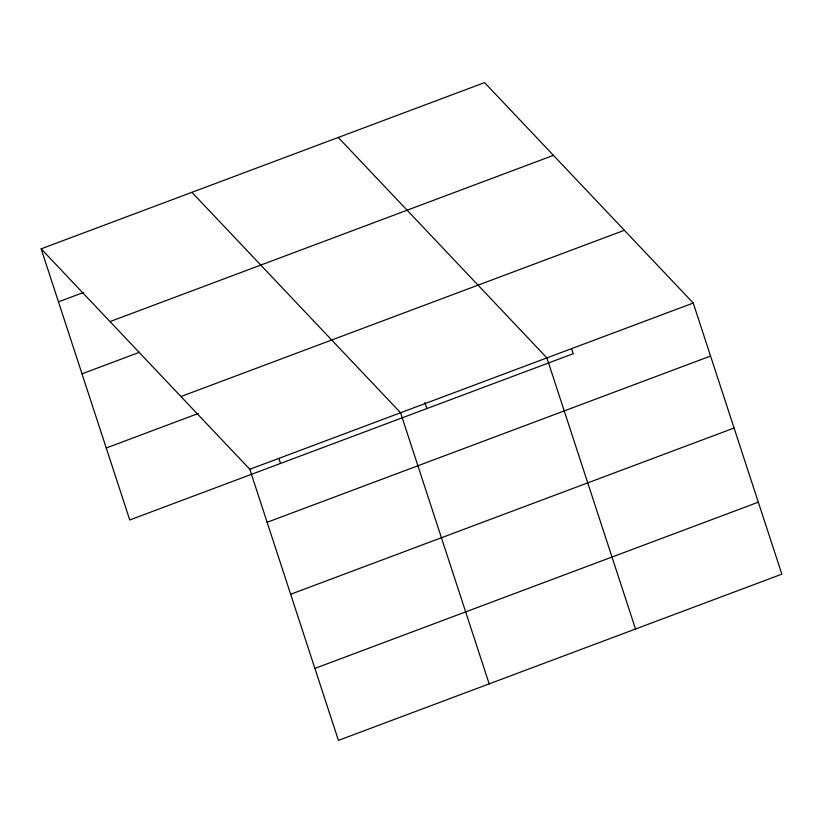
<?xml version="1.0" encoding="UTF-8"?>
<svg xmlns="http://www.w3.org/2000/svg" width="823" height="823" viewBox="0 0 823 823"><rect width="100%" height="100%" fill="white"/><g stroke="black" fill="none" stroke-linecap="round" stroke-linejoin="round"><path stroke-width="1.23" d="M41.15 248.844L484.582 82.609L693.233 303.039L781.85 574.156L338.418 740.391L249.801 469.275L41.15 248.844L129.767 519.961L573.199 353.725L571.604 348.839M58.474 301.856L83.607 292.432M110.004 321.587L553.437 155.352M82.002 373.827L139.437 352.295M180.947 396.532L624.379 230.296M106.239 447.99L198.374 413.444M249.801 469.275L693.233 303.039M267.136 522.286L710.558 356.05M290.653 594.268L734.085 428.022M314.89 668.42L758.322 502.184M338.253 137.462L546.904 357.902L635.521 629.019M191.913 192.325L400.575 412.755L489.181 683.872M424.874 402.478L426.859 408.578M278.935 458.565L280.53 463.442"/></g></svg>
